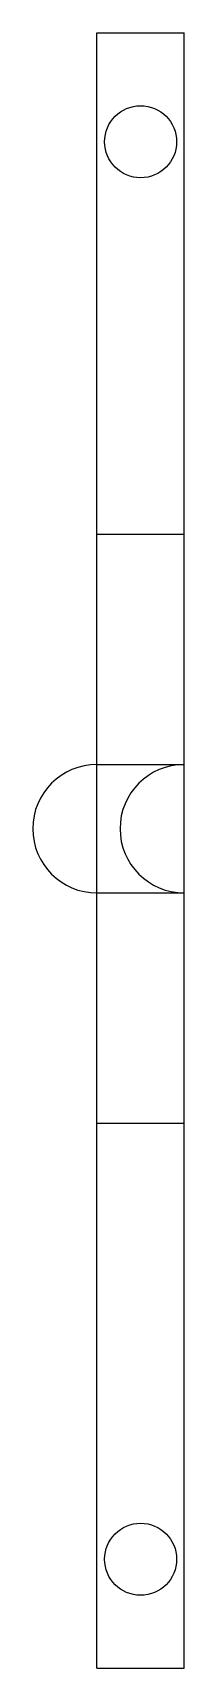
# Model space of a CAD drawing. Header units: millimetres. Extents: x 349 to 363, y 270 to 420.
import ezdxf

# ---------------------------------------------------------------- set-up
doc = ezdxf.new("R2010")
doc.units = ezdxf.units.MM
doc.layers.add('ExtruderRearFixedDatum', color=7, linetype='CONTINUOUS')

msp = doc.modelspace()

# ---------------------------------------------------------------- linework, layer by layer
at = {"layer": 'ExtruderRearFixedDatum'}
for p, q in [((355, 374, 348), (355, 420, 348)), ((355, 420, 348), (363, 420, 348)), ((355, 420, 340), (363, 420, 340)), ((355, 420, 348), (363, 420, 348)), ((355, 420, 340), (355, 420, 348)), ((355, 270, 340), (355, 420, 340)), ((355, 420, 340), (363, 420, 340)), ((355, 374, 348), (355, 420, 348)), ((355, 420, 340), (355, 420, 348)), ((355, 270, 340), (355, 420, 340)), ((363, 374, 348), (363, 420, 348)), ((363, 420, 340), (363, 420, 348)), ((363, 270, 340), (363, 420, 340)), ((363, 270, 340), (363, 420, 340)), ((363, 420, 340), (363, 420, 348)), ((363, 374, 348), (363, 420, 348)), ((362.3, 410, 340), (362.3, 410, 348)), ((362.3, 410, 340), (362.3, 410, 348)), ((355, 352.89, 398), (355, 374, 398)), ((355, 374, 398), (363, 374, 398)), ((355, 374, 348), (363, 374, 348)), ((355, 374, 398), (363, 374, 398)), ((355, 374, 348), (355, 374, 398)), ((355, 374, 348), (363, 374, 348)), ((355, 352.89, 398), (355, 374, 398)), ((355, 374, 348), (355, 374, 398)), ((363, 352.89, 398), (363, 374, 398)), ((363, 374, 348), (363, 374, 398)), ((363, 374, 348), (363, 374, 398)), ((363, 352.89, 398), (363, 374, 398)), ((355, 352.89, 398), (363, 352.89, 398)), ((355, 352.89, 398), (363, 352.89, 398)), ((355, 320, 398), (355, 341.11, 398)), ((355, 341.11, 398), (363, 341.11, 398)), ((355, 341.11, 398), (363, 341.11, 398)), ((355, 320, 398), (355, 341.11, 398)), ((363, 320, 398), (363, 341.11, 398)), ((363, 320, 398), (363, 341.11, 398)), ((355, 320, 348), (363, 320, 348)), ((355, 320, 398), (363, 320, 398)), ((355, 320, 348), (355, 320, 398)), ((355, 320, 398), (363, 320, 398)), ((355, 270, 348), (355, 320, 348)), ((355, 320, 348), (363, 320, 348)), ((355, 320, 348), (355, 320, 398)), ((355, 270, 348), (355, 320, 348)), ((363, 320, 348), (363, 320, 398)), ((363, 270, 348), (363, 320, 348)), ((363, 320, 348), (363, 320, 398)), ((363, 270, 348), (363, 320, 348)), ((362.3, 280, 340), (362.3, 280, 348)), ((362.3, 280, 340), (362.3, 280, 348)), ((355, 270, 348), (363, 270, 348)), ((355, 270, 340), (363, 270, 340)), ((355, 270, 348), (363, 270, 348)), ((355, 270, 340), (355, 270, 348)), ((355, 270, 340), (363, 270, 340)), ((355, 270, 340), (355, 270, 348)), ((363, 270, 340), (363, 270, 348)), ((363, 270, 340), (363, 270, 348))]:
    msp.add_line(p, q, dxfattribs=at)
for centre in [(359, 410, 348), (359, 410, 340), (359, 410, 348), (359, 410, 340), (359, 280, 348), (359, 280, 340), (359, 280, 348), (359, 280, 340)]:
    msp.add_circle(centre, 3.3, dxfattribs=at)
for centre in [(355, 347, 382), (355, 347, 382), (363, 347, 382), (363, 347, 382)]:
    msp.add_arc(centre, 5.89, 90, -90, dxfattribs=at)

doc.saveas('drawing.dxf')
